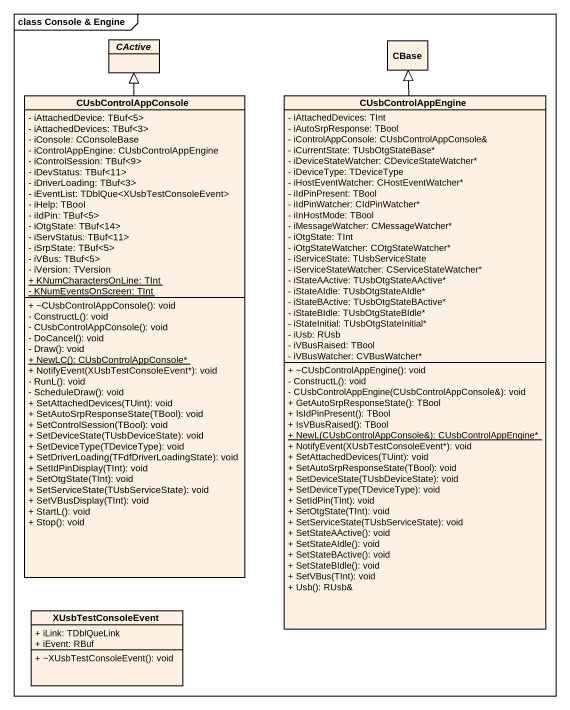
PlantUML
@startuml
mainframe class Console & Engine
hide circle
hide empty members
skinparam classAttributeIconSize 0
abstract class CActive
class CBase
class CUsbControlAppConsole {
  - iAttachedDevice: TBuf<5>
  - iAttachedDevices: TBuf<3>
  - iConsole: CConsoleBase
  - iControlAppEngine: CUsbControlAppEngine
  - iControlSession: TBuf<9>
  - iDevStatus: TBuf<11>
  - iDriverLoading: TBuf<3>
  - iEventList: TDblQue<XUsbTestConsoleEvent>
  - iHelp: TBool
  - iIdPin: TBuf<5>
  - iOtgState: TBuf<14>
  - iServStatus: TBuf<11>
  - iSrpState: TBuf<5>
  - iVBus: TBuf<5>
  - iVersion: TVersion
  {static} + KNumCharactersOnLine: TInt
  {static} - KNumEventsOnScreen: TInt
  + ~CUsbControlAppConsole(): void
  - ConstructL(): void
  - CUsbControlAppConsole(): void
  - DoCancel(): void
  - Draw(): void
  {static} + NewLC(): CUsbControlAppConsole*
  + NotifyEvent(XUsbTestConsoleEvent*): void
  - RunL(): void
  - ScheduleDraw(): void
  + SetAttachedDevices(TUint): void
  + SetAutoSrpResponseState(TBool): void
  + SetControlSession(TBool): void
  + SetDeviceState(TUsbDeviceState): void
  + SetDeviceType(TDeviceType): void
  + SetDriverLoading(TFdfDriverLoadingState): void
  + SetIdPinDisplay(TInt): void
  + SetOtgState(TInt): void
  + SetServiceState(TUsbServiceState): void
  + SetVBusDisplay(TInt): void
  + StartL(): void
  + Stop(): void
}
class CUsbControlAppEngine {
  - iAttachedDevices: TInt
  - iAutoSrpResponse: TBool
  - iControlAppConsole: CUsbControlAppConsole&
  - iCurrentState: TUsbOtgStateBase*
  - iDeviceStateWatcher: CDeviceStateWatcher*
  - iDeviceType: TDeviceType
  - iHostEventWatcher: CHostEventWatcher*
  - iIdPinPresent: TBool
  - iIdPinWatcher: CIdPinWatcher*
  - iInHostMode: TBool
  - iMessageWatcher: CMessageWatcher*
  - iOtgState: TInt
  - iOtgStateWatcher: COtgStateWatcher*
  - iServiceState: TUsbServiceState
  - iServiceStateWatcher: CServiceStateWatcher*
  - iStateAActive: TUsbOtgStateAActive*
  - iStateAIdle: TUsbOtgStateAIdle*
  - iStateBActive: TUsbOtgStateBActive*
  - iStateBIdle: TUsbOtgStateBIdle*
  - iStateInitial: TUsbOtgStateInitial*
  - iUsb: RUsb
  - iVBusRaised: TBool
  - iVBusWatcher: CVBusWatcher*
  + ~CUsbControlAppEngine(): void
  - ConstructL(): void
  - CUsbControlAppEngine(CUsbControlAppConsole&): void
  + GetAutoSrpResponseState(): TBool
  + IsIdPinPresent(): TBool
  + IsVBusRaised(): TBool
  {static} + NewL(CUsbControlAppConsole&): CUsbControlAppEngine*
  + NotifyEvent(XUsbTestConsoleEvent*): void
  + SetAttachedDevices(TUint): void
  + SetAutoSrpResponseState(TBool): void
  + SetDeviceState(TUsbDeviceState): void
  + SetDeviceType(TDeviceType): void
  + SetIdPin(TInt): void
  + SetOtgState(TInt): void
  + SetServiceState(TUsbServiceState): void
  + SetStateAActive(): void
  + SetStateAIdle(): void
  + SetStateBActive(): void
  + SetStateBIdle(): void
  + SetVBus(TInt): void
  + Usb(): RUsb&
}
class XUsbTestConsoleEvent {
  + iLink: TDblQueLink
  + iEvent: RBuf
  + ~XUsbTestConsoleEvent(): void
}
CUsbControlAppConsole -up-|> CActive
CUsbControlAppEngine -up-|> CBase
@enduml
